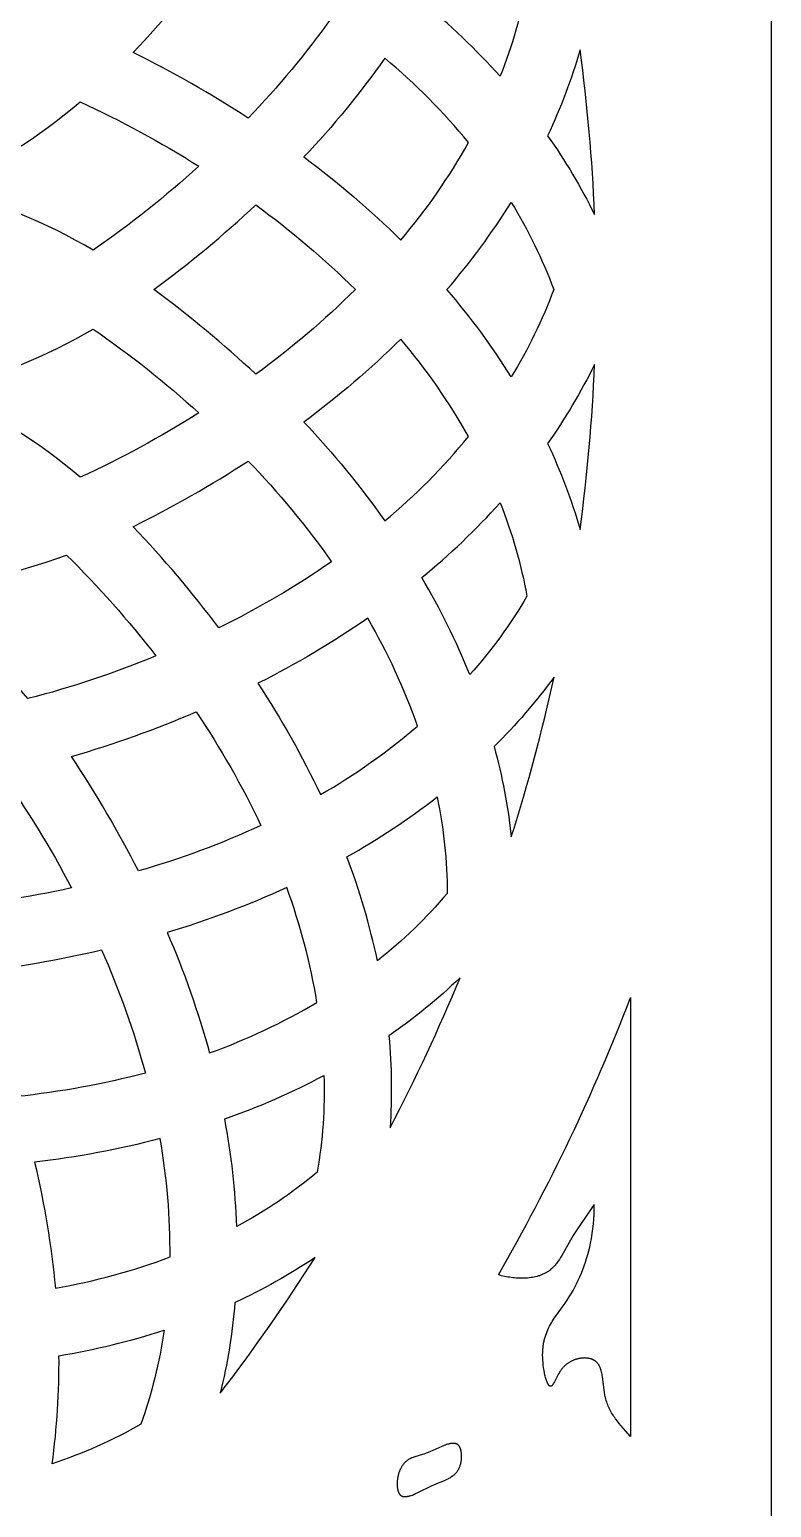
# Model space of a CAD drawing. Extents: x 198 to 1143, y 157 to 1987.
# Drawn here: x 965.8 to 1142.6, y 782 to 1134.1 of the extents above; entities that cross this region are included whole.
import ezdxf

# ---------------------------------------------------------------- set-up
doc = ezdxf.new("R2010")
doc.units = 0
doc.layers.get('0').update_dxf_attribs({"linetype": 'CONTINUOUS'})

msp = doc.modelspace()

# ---------------------------------------------------------------- linework, layer by layer
for points in [[(197.57, 156.9), (1142.56, 156.9), (1142.56, 1987.4), (197.57, 1987.4)], [(1054.09, 784.97), (1054.12, 784.94), (1054.16, 784.91), (1054.19, 784.88), (1054.22, 784.85), (1054.26, 784.83), (1054.29, 784.8), (1054.33, 784.78), (1054.36, 784.76), (1054.4, 784.74), (1054.44, 784.72), (1054.48, 784.7), (1054.52, 784.68), (1054.55, 784.66), (1054.59, 784.65), (1054.63, 784.64), (1054.68, 784.62), (1054.72, 784.61), (1054.76, 784.6), (1054.8, 784.59), (1054.85, 784.58), (1054.89, 784.57), (1054.94, 784.57), (1054.98, 784.56), (1055.03, 784.56), (1055.07, 784.55), (1055.12, 784.55), (1055.17, 784.55), (1055.22, 784.55), (1055.26, 784.55), (1055.31, 784.55), (1055.41, 784.55), (1055.51, 784.56), (1055.62, 784.57), (1055.72, 784.59), (1055.83, 784.61), (1055.94, 784.63), (1056.05, 784.65), (1056.16, 784.68), (1056.28, 784.71), (1056.51, 784.78), (1056.75, 784.86), (1056.99, 784.94), (1057.24, 785.04), (1057.49, 785.14), (1057.75, 785.26), (1058.28, 785.5), (1061.57, 787.12), (1062.7, 787.61), (1064.78, 788.49), (1065.26, 788.71), (1065.49, 788.83), (1065.71, 788.94), (1065.93, 789.07), (1066.14, 789.19), (1066.34, 789.32), (1066.44, 789.39), (1066.54, 789.46), (1066.64, 789.53), (1066.73, 789.6), (1066.83, 789.67), (1066.92, 789.75), (1067.01, 789.82), (1067.09, 789.9), (1067.18, 789.98), (1067.26, 790.07), (1067.34, 790.15), (1067.42, 790.24), (1067.5, 790.32), (1067.58, 790.42), (1067.65, 790.51), (1067.72, 790.6), (1067.79, 790.7), (1067.86, 790.8), (1067.92, 790.9), (1067.98, 791.01), (1068.04, 791.12), (1068.1, 791.23), (1068.15, 791.34), (1068.21, 791.46), (1068.26, 791.58), (1068.31, 791.7), (1068.36, 791.86), (1068.41, 792.02), (1068.46, 792.18), (1068.51, 792.35), (1068.55, 792.52), (1068.58, 792.69), (1068.62, 792.87), (1068.64, 793.05), (1068.67, 793.23), (1068.69, 793.41), (1068.71, 793.59), (1068.72, 793.77), (1068.72, 793.95), (1068.73, 794.13), (1068.73, 794.31), (1068.72, 794.48), (1068.71, 794.66), (1068.7, 794.83), (1068.68, 795), (1068.66, 795.16), (1068.63, 795.33), (1068.6, 795.49), (1068.58, 795.56), (1068.56, 795.64), (1068.54, 795.71), (1068.52, 795.79), (1068.5, 795.86), (1068.48, 795.93), (1068.45, 796), (1068.43, 796.07), (1068.4, 796.14), (1068.37, 796.2), (1068.34, 796.26), (1068.31, 796.33), (1068.28, 796.38), (1068.25, 796.44), (1068.21, 796.5), (1068.18, 796.55), (1068.14, 796.6), (1068.12, 796.63), (1068.1, 796.65), (1068.08, 796.68), (1068.07, 796.7), (1068.05, 796.73), (1068.03, 796.75), (1067.99, 796.78), (1067.96, 796.82), (1067.92, 796.85), (1067.89, 796.88), (1067.85, 796.91), (1067.81, 796.94), (1067.77, 796.97), (1067.73, 796.99), (1067.69, 797.02), (1067.65, 797.04), (1067.61, 797.06), (1067.57, 797.09), (1067.53, 797.1), (1067.48, 797.12), (1067.44, 797.14), (1067.4, 797.16), (1067.35, 797.17), (1067.3, 797.18), (1067.26, 797.19), (1067.21, 797.21), (1067.16, 797.21), (1067.11, 797.22), (1067.06, 797.23), (1067.01, 797.24), (1066.96, 797.24), (1066.91, 797.25), (1066.86, 797.25), (1066.81, 797.25), (1066.75, 797.25), (1066.7, 797.25), (1066.65, 797.25), (1066.59, 797.25), (1066.48, 797.24), (1066.37, 797.23), (1066.25, 797.22), (1066.13, 797.2), (1066.01, 797.18), (1065.89, 797.15), (1065.77, 797.12), (1065.65, 797.09), (1065.39, 797.02), (1065.13, 796.94), (1064.86, 796.85), (1064.59, 796.75), (1064.04, 796.53), (1061.13, 795.24), (1060.55, 795), (1060.27, 794.89), (1059.98, 794.78), (1059.7, 794.69), (1059.43, 794.6), (1057.62, 794.07), (1057.38, 793.99), (1057.15, 793.91), (1056.92, 793.82), (1056.81, 793.77), (1056.69, 793.72), (1056.58, 793.67), (1056.48, 793.62), (1056.37, 793.56), (1056.26, 793.51), (1056.16, 793.45), (1056.06, 793.38), (1055.96, 793.32), (1055.86, 793.25), (1055.76, 793.18), (1055.67, 793.1), (1055.57, 793.03), (1055.48, 792.95), (1055.39, 792.86), (1055.3, 792.78), (1055.21, 792.69), (1055.13, 792.6), (1055.05, 792.51), (1054.96, 792.41), (1054.88, 792.31), (1054.8, 792.21), (1054.73, 792.11), (1054.65, 792.01), (1054.58, 791.9), (1054.51, 791.79), (1054.44, 791.67), (1054.37, 791.56), (1054.3, 791.44), (1054.24, 791.32), (1054.18, 791.2), (1054.12, 791.08), (1054.06, 790.95), (1054.01, 790.82), (1053.95, 790.7), (1053.9, 790.56), (1053.85, 790.43), (1053.81, 790.29), (1053.76, 790.16), (1053.72, 790.02), (1053.67, 789.84), (1053.62, 789.66), (1053.58, 789.48), (1053.54, 789.3), (1053.51, 789.12), (1053.48, 788.94), (1053.45, 788.75), (1053.43, 788.57), (1053.41, 788.38), (1053.39, 788.2), (1053.38, 788.02), (1053.37, 787.83), (1053.37, 787.65), (1053.37, 787.47), (1053.37, 787.3), (1053.38, 787.12), (1053.39, 786.95), (1053.41, 786.78), (1053.43, 786.62), (1053.45, 786.46), (1053.48, 786.3), (1053.51, 786.15), (1053.53, 786.07), (1053.55, 786), (1053.57, 785.93), (1053.59, 785.86), (1053.62, 785.79), (1053.64, 785.72), (1053.67, 785.66), (1053.69, 785.6), (1053.72, 785.53), (1053.75, 785.47), (1053.78, 785.41), (1053.81, 785.36), (1053.84, 785.3), (1053.87, 785.25), (1053.91, 785.2), (1053.94, 785.15), (1053.96, 785.12), (1053.98, 785.1), (1054, 785.07), (1054.01, 785.05), (1054.03, 785.03), (1054.05, 785.01), (1054.07, 784.99)]]:
    msp.add_lwpolyline(points, close=True)
for points in [[(1059.24, 1140.77, 0.037548), (1070.7, 1163.89, -0.049372), (1084.3, 1145.19, -0.049372), (1077.92, 1122.97, 0.037548)], [(1017.88, 1113, 0.029232), (990.45, 1128.64, 0.029232), (1010.88, 1152.73, -0.037794), (1037.75, 1136.98, -0.037794)], [(1031.16, 1103.74, -0.034459), (1054.26, 1083.94, 0.046745), (1070.39, 1107.17, 0.046745), (1050.47, 1127.26, -0.034459)], [(1096.97, 1129.29, -0.039375), (1089.22, 1108.82, -0.039375), (1100.41, 1090.01, 0.022902)], [(980.92, 1081.57, 0.072141), (944.98, 1096.2, 0.072141), (977.83, 1116.85, -0.034729), (1006.1, 1101.55, -0.034729)], [(1019.69, 1051.98, 0.029232), (995.39, 1072.15, 0.029232), (1019.69, 1092.32, -0.037794), (1043.42, 1072.15, -0.037794)], [(1065.24, 1072.15, 0.037548), (1080.55, 1092.93, -0.049372), (1090.69, 1072.15, -0.049372), (1080.55, 1051.37, 0.037548)], [(977.83, 1027.44, 0.072141), (944.98, 1048.1, 0.072141), (980.92, 1062.73, -0.034729), (1006.1, 1042.75, -0.034729)], [(1031.16, 1040.56, -0.034459), (1050.47, 1017.04, 0.046745), (1070.39, 1037.13, 0.046745), (1054.26, 1060.36, -0.034459)], [(1100.41, 1054.29, -0.039375), (1089.22, 1035.48, -0.039375), (1096.97, 1015.01, 0.022902)], [(1010.88, 991.57, 0.029232), (990.45, 1015.66, 0.029232), (1017.88, 1031.3, -0.037794), (1037.75, 1007.32, -0.037794)], [(1059.24, 1003.53, 0.037548), (1077.92, 1021.33, -0.049372), (1084.3, 999.11, -0.049372), (1070.7, 980.41, 0.037548)], [(965.39, 974.68, 0.072141), (936.63, 1000.73, 0.072141), (974.56, 1008.9, -0.034729), (995.89, 984.85, -0.034729)], [(1020.19, 978.34, -0.034459), (1035.12, 951.82, 0.046745), (1058.23, 968.14, 0.046745), (1046.37, 993.83, -0.034459)], [(1090.77, 979.84, -0.039375), (1076.49, 963.25, -0.039375), (1080.57, 941.74, 0.022902)], [(991.71, 933.62, 0.029232), (975.77, 960.88, 0.029232), (1005.51, 971.52, -0.037794), (1020.9, 944.46, -0.037794)], [(943.98, 924.88, 0.072141), (920.17, 955.52, 0.072141), (958.95, 956.98, -0.034729), (975.78, 929.59, -0.034729)], [(1041.41, 936.99, 0.037548), (1062.9, 951.28, -0.049372), (1065.32, 928.29, -0.049372), (1048.69, 912.23, 0.037548)], [(998.58, 918.96, -0.034459), (1008.68, 890.26, 0.046745), (1034.27, 902.32, 0.046745), (1027.06, 929.67, -0.034459)], [(962.77, 879.87, 0.029232), (951.81, 909.49, 0.029232), (982.94, 914.8, -0.037794), (993.4, 885.47, -0.037794)], [(1068.35, 908.18, -0.039375), (1051.4, 894.33, -0.039375), (1051.68, 872.44, 0.022902)], [(1109, 798.89), (1106.7, 801.47), (1106.26, 802), (1105.84, 802.54), (1105.42, 803.09), (1105.22, 803.37), (1105.03, 803.66), (1104.84, 803.95), (1104.66, 804.24), (1104.48, 804.54), (1104.31, 804.84), (1104.14, 805.14), (1103.98, 805.46), (1103.83, 805.77), (1103.69, 806.09), (1103.56, 806.42), (1103.43, 806.75), (1103.31, 807.09), (1103.2, 807.44), (1103.1, 807.79), (1103.01, 808.15), (1102.95, 808.45), (1102.89, 808.75), (1102.78, 809.37), (1102.69, 809.99), (1102.4, 812.5), (1102.31, 813.1), (1102.26, 813.4), (1102.2, 813.68), (1102.15, 813.97), (1102.08, 814.24), (1102.01, 814.51), (1101.97, 814.65), (1101.93, 814.78), (1101.89, 814.9), (1101.84, 815.03), (1101.8, 815.15), (1101.75, 815.27), (1101.7, 815.39), (1101.64, 815.51), (1101.59, 815.62), (1101.53, 815.74), (1101.47, 815.84), (1101.4, 815.95), (1101.33, 816.05), (1101.26, 816.15), (1101.19, 816.25), (1101.15, 816.3), (1101.12, 816.35), (1101.08, 816.39), (1101.04, 816.44), (1101, 816.48), (1100.95, 816.52), (1100.91, 816.57), (1100.87, 816.61), (1100.82, 816.65), (1100.78, 816.69), (1100.73, 816.73), (1100.69, 816.77), (1100.64, 816.81), (1100.59, 816.84), (1100.55, 816.88), (1100.5, 816.91), (1100.46, 816.94), (1100.41, 816.97), (1100.32, 817.02), (1100.22, 817.08), (1100.12, 817.13), (1100.02, 817.18), (1099.91, 817.23), (1099.81, 817.27), (1099.7, 817.31), (1099.59, 817.35), (1099.47, 817.39), (1099.36, 817.42), (1099.24, 817.45), (1099.12, 817.47), (1099, 817.5), (1098.88, 817.52), (1098.76, 817.54), (1098.63, 817.55), (1098.51, 817.56), (1098.38, 817.57), (1098.25, 817.58), (1098.12, 817.59), (1097.99, 817.59), (1097.86, 817.58), (1097.73, 817.58), (1097.59, 817.57), (1097.46, 817.56), (1097.32, 817.55), (1097.19, 817.53), (1097.05, 817.51), (1096.91, 817.49), (1096.78, 817.47), (1096.64, 817.44), (1096.5, 817.41), (1096.37, 817.37), (1096.23, 817.34), (1096.09, 817.3), (1095.96, 817.26), (1095.82, 817.21), (1095.68, 817.16), (1095.55, 817.11), (1095.41, 817.06), (1095.28, 817), (1095.15, 816.94), (1095.01, 816.88), (1094.88, 816.81), (1094.75, 816.75), (1094.62, 816.67), (1094.49, 816.6), (1094.36, 816.52), (1094.24, 816.44), (1094.11, 816.36), (1093.99, 816.27), (1093.87, 816.19), (1093.75, 816.09), (1093.63, 816), (1093.51, 815.9), (1093.4, 815.8), (1093.28, 815.7), (1093.17, 815.59), (1093.06, 815.48), (1092.96, 815.37), (1092.85, 815.25), (1092.75, 815.13), (1092.63, 814.98), (1092.51, 814.82), (1092.39, 814.66), (1092.27, 814.5), (1092.16, 814.33), (1092.06, 814.16), (1091.85, 813.82), (1091.66, 813.47), (1090.84, 811.89), (1090.7, 811.63), (1090.63, 811.51), (1090.56, 811.4), (1090.49, 811.3), (1090.46, 811.25), (1090.43, 811.2), (1090.4, 811.16), (1090.36, 811.12), (1090.33, 811.08), (1090.3, 811.04), (1090.28, 811.03), (1090.27, 811.01), (1090.25, 810.99), (1090.23, 810.98), (1090.22, 810.97), (1090.2, 810.95), (1090.19, 810.94), (1090.17, 810.93), (1090.15, 810.92), (1090.14, 810.91), (1090.12, 810.9), (1090.11, 810.89), (1090.11, 810.89), (1090.1, 810.88), (1090.09, 810.88), (1090.08, 810.87), (1090.08, 810.87), (1090.07, 810.87), (1090.06, 810.86), (1090.05, 810.86), (1090.04, 810.86), (1090.03, 810.85), (1090.02, 810.85), (1090.01, 810.85), (1090, 810.85), (1089.99, 810.84), (1089.98, 810.84), (1089.97, 810.84), (1089.95, 810.84), (1089.94, 810.84), (1089.93, 810.84), (1089.92, 810.84), (1089.91, 810.84), (1089.9, 810.84), (1089.89, 810.84), (1089.88, 810.84), (1089.87, 810.84), (1089.85, 810.85), (1089.84, 810.85), (1089.83, 810.85), (1089.82, 810.86), (1089.81, 810.86), (1089.8, 810.86), (1089.79, 810.87), (1089.78, 810.87), (1089.77, 810.88), (1089.76, 810.88), (1089.74, 810.89), (1089.73, 810.9), (1089.72, 810.9), (1089.71, 810.91), (1089.7, 810.92), (1089.69, 810.93), (1089.68, 810.93), (1089.67, 810.94), (1089.66, 810.95), (1089.65, 810.96), (1089.64, 810.97), (1089.62, 810.98), (1089.6, 811), (1089.58, 811.02), (1089.56, 811.04), (1089.54, 811.07), (1089.52, 811.09), (1089.49, 811.12), (1089.47, 811.15), (1089.45, 811.18), (1089.43, 811.21), (1089.41, 811.24), (1089.39, 811.27), (1089.35, 811.34), (1089.3, 811.41), (1089.26, 811.49), (1089.22, 811.57), (1089.18, 811.66), (1089.14, 811.75), (1089.1, 811.84), (1089.02, 812.04), (1088.95, 812.25), (1088.87, 812.47), (1088.8, 812.71), (1088.73, 812.96), (1088.66, 813.22), (1088.6, 813.49), (1088.48, 814.05), (1088.37, 814.64), (1088.27, 815.24), (1088.19, 815.86), (1088.13, 816.48), (1088.08, 817.09), (1088.05, 817.7), (1088.04, 818.31), (1088.05, 818.9), (1088.06, 819.19), (1088.08, 819.47), (1088.1, 819.75), (1088.13, 820.03), (1088.16, 820.3), (1088.19, 820.56), (1088.23, 820.83), (1088.28, 821.08), (1088.32, 821.34), (1088.38, 821.59), (1088.43, 821.83), (1088.49, 822.08), (1088.56, 822.32), (1088.62, 822.55), (1088.69, 822.78), (1088.77, 823.01), (1088.92, 823.46), (1089.1, 823.89), (1089.28, 824.32), (1089.47, 824.73), (1089.67, 825.14), (1089.89, 825.54), (1090.11, 825.93), (1090.33, 826.31), (1090.57, 826.68), (1090.81, 827.05), (1091.31, 827.78), (1093.38, 830.64), (1093.89, 831.38), (1094.38, 832.12), (1094.84, 832.89), (1095.29, 833.67), (1095.73, 834.47), (1096.14, 835.28), (1096.54, 836.11), (1096.92, 836.95), (1097.28, 837.8), (1097.62, 838.67), (1097.94, 839.54), (1098.24, 840.42), (1098.52, 841.31), (1098.79, 842.21), (1099.03, 843.11), (1099.25, 844.01), (1099.45, 844.92), (1099.67, 846.07), (1099.86, 847.23), (1100.02, 848.38), (1100.14, 849.54), (1100.23, 850.7), (1100.29, 851.86), (1100.31, 853.02), (1100.3, 854.18), (1099.61, 853.11), (1096.04, 847.86), (1095.35, 846.77), (1094.68, 845.65), (1092.94, 842.54), (1092.64, 842.04), (1092.33, 841.54), (1092.02, 841.05), (1091.69, 840.58), (1091.52, 840.36), (1091.35, 840.13), (1091.17, 839.91), (1090.99, 839.7), (1090.81, 839.49), (1090.62, 839.29), (1090.42, 839.1), (1090.22, 838.91), (1090.02, 838.73), (1089.81, 838.55), (1089.7, 838.47), (1089.6, 838.38), (1089.49, 838.3), (1089.37, 838.23), (1089.23, 838.13), (1089.07, 838.03), (1088.92, 837.94), (1088.77, 837.85), (1088.61, 837.76), (1088.45, 837.68), (1088.29, 837.6), (1088.12, 837.53), (1087.95, 837.45), (1087.79, 837.38), (1087.61, 837.32), (1087.44, 837.25), (1087.27, 837.19), (1087.09, 837.14), (1086.91, 837.08), (1086.73, 837.03), (1086.37, 836.94), (1086, 836.86), (1085.63, 836.79), (1085.25, 836.73), (1084.86, 836.68), (1084.47, 836.64), (1084.08, 836.61), (1083.69, 836.59), (1083.3, 836.58), (1082.9, 836.58), (1082.5, 836.59), (1082.1, 836.61), (1081.71, 836.63), (1081.31, 836.67), (1080.91, 836.71), (1080.52, 836.76), (1080.13, 836.82), (1079.74, 836.88), (1079.35, 836.95), (1078.97, 837.03), (1078.59, 837.11), (1078.22, 837.2), (1077.85, 837.29), (1077.49, 837.39, 0.038991), (1109, 903.49)], [(1012.3, 874.56, 0.037548), (1035.94, 884.9, -0.049372), (1034.34, 861.84, -0.049372), (1015.16, 848.92, 0.037548)], [(966.99, 864.24, -0.034459), (971.95, 834.22, 0.046745), (999.25, 841.65, 0.046745), (996.89, 869.85, -0.034459)], [(1033.83, 841.51, -0.039375), (1014.73, 830.81, -0.039375), (1011.21, 809.21, 0.022902)], [(972.79, 818.14, 0.037548), (997.87, 824.21, -0.049372), (992.28, 801.78, -0.049372), (971.16, 792.38, 0.037548)]]:
    msp.add_lwpolyline(points, format="xyb", close=True)

doc.saveas('drawing.dxf')
